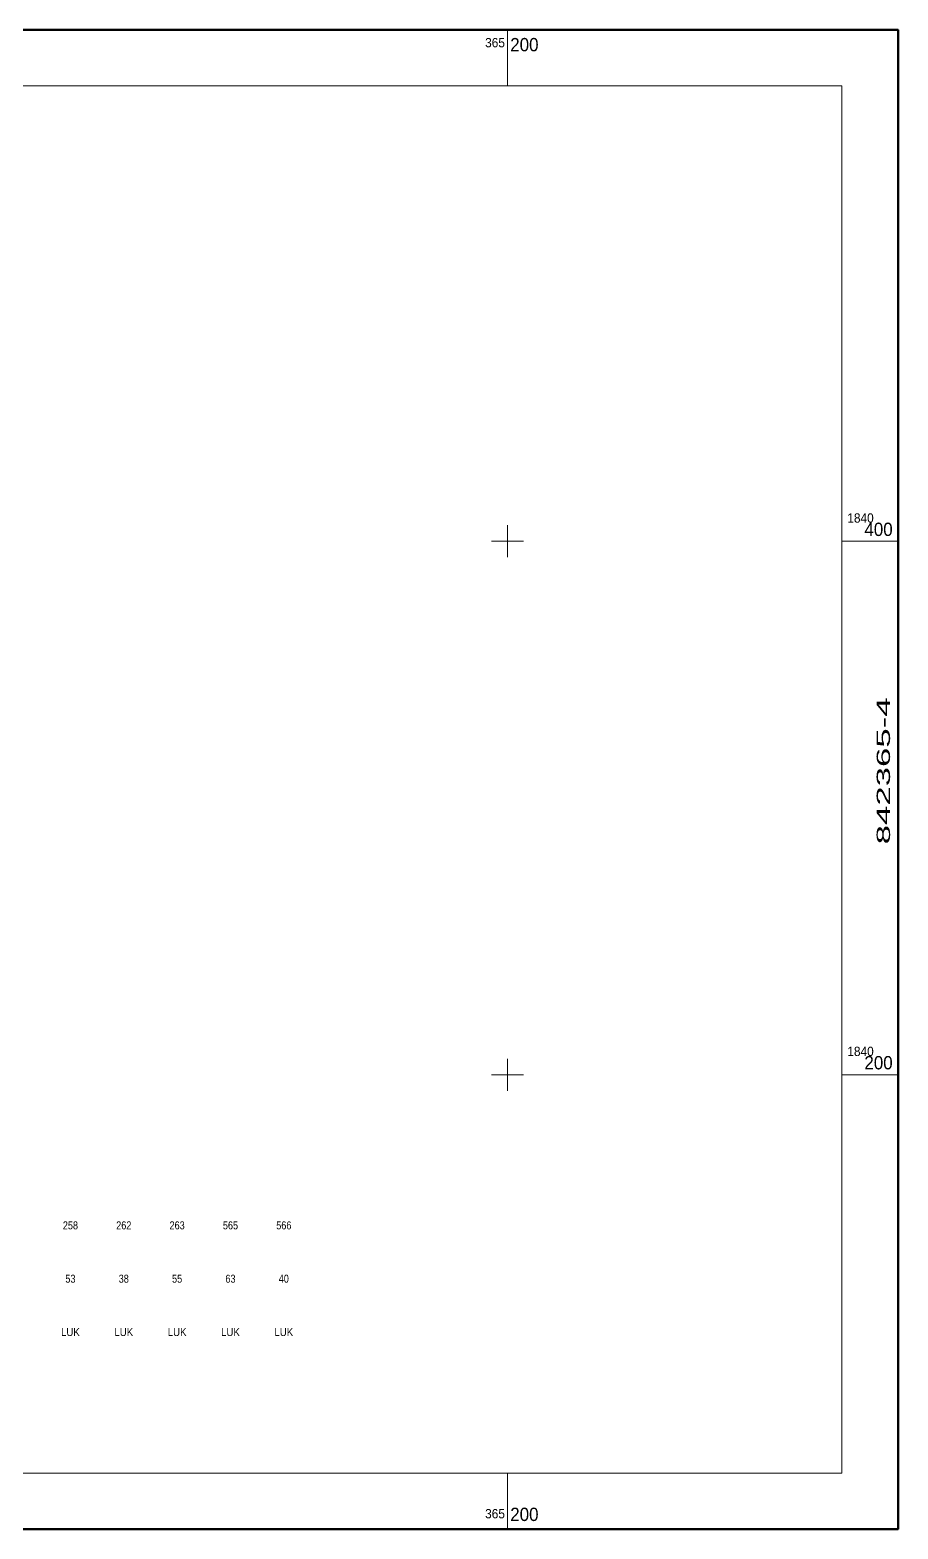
# Model space of a CAD drawing. Header units: metres. Extents: x 25 to 365346, y 21 to 1840616.
# Drawn here: x 365021 to 365346, y 1840030 to 1840592 of the extents above; entities that cross this region are included whole.
import ezdxf
from ezdxf.enums import TextEntityAlignment as Align

# ---------------------------------------------------------------- set-up
doc = ezdxf.new("R2010")
doc.units = ezdxf.units.M
doc.header["$LTSCALE"] = 0.72
for name, color, linetype, lineweight in [('13', 7, 'Continuous', 25), ('58', 7, 'Continuous', 13), ('60', 7, 'Continuous', 13), ('63', 7, 'Continuous', 60)]:
    doc.layers.add(name, color=color, linetype=linetype, lineweight=lineweight)
doc.layers.add('56', color=7, linetype='Continuous')

msp = doc.modelspace()

# ---------------------------------------------------------------- linework, layer by layer
at = {"layer": '58'}
msp.add_lwpolyline([(364605.36, 1840570.74), (365325.36, 1840570.74), (365325.36, 1840050.64), (364605.36, 1840050.64)], close=True, dxfattribs=at)
at = {"layer": '60'}
for p, q in [((365200, 1840570.74), (365200, 1840591.74)), ((365200, 1840394), (365200, 1840406)), ((365194, 1840400), (365206, 1840400)), ((365325.36, 1840400), (365346.36, 1840400)), ((365200, 1840194), (365200, 1840206)), ((365194, 1840200), (365206, 1840200)), ((365325.36, 1840200), (365346.36, 1840200)), ((365200, 1840050.64), (365200, 1840029.64))]:
    msp.add_line(p, q, dxfattribs=at)
msp.add_lwpolyline([(364605.36, 1840570.74), (365325.36, 1840570.74), (365325.36, 1840050.64), (364605.36, 1840050.64)], close=True, dxfattribs=at)
at = {"layer": '63'}
msp.add_lwpolyline([(364584.36, 1840591.74), (365346.36, 1840591.74), (365346.36, 1840029.64), (364584.36, 1840029.64)], close=True, dxfattribs=at)

# ---------------------------------------------------------------- texts
at = {"layer": '13'}
for s, width, p in [('258', 0.85, (365036.12, 1840142)), ('262', 0.85, (365056.12, 1840142)), ('263', 0.85, (365076.12, 1840142)), ('565', 0.85, (365096.12, 1840142)), ('566', 0.85, (365116.12, 1840142)), ('53', 0.85, (365036.115, 1840122)), ('38', 0.85, (365056.115, 1840122)), ('55', 0.85, (365076.115, 1840122)), ('63', 0.85, (365096.115, 1840122)), ('40', 0.85, (365116.115, 1840122)), ('LUK', 0.9, (365036.12, 1840102)), ('LUK', 0.9, (365056.12, 1840102)), ('LUK', 0.9, (365076.12, 1840102)), ('LUK', 0.9, (365096.12, 1840102)), ('LUK', 0.9, (365116.12, 1840102))]:
    msp.add_text(s, height=3, dxfattribs=dict(at, width=width)).set_placement(p, align=Align.CENTER)
at = {"layer": '56', "width": 0.95}
for s, height, p in [('365', 3.5, (365199, 1840585.24)), ('400', 5, (365344.36, 1840402)), ('200', 5, (365344.36, 1840202)), ('365', 3.5, (365199, 1840033.64))]:
    msp.add_text(s, height=height, dxfattribs=at).set_placement(p, align=Align.RIGHT)
for s, height, p in [('200', 5, (365201, 1840583.74)), ('1840', 3.5, (365327.36, 1840407)), ('1840', 3.5, (365327.36, 1840207)), ('200', 5, (365201, 1840032.64))]:
    msp.add_text(s, height=height, dxfattribs=at).set_placement(p)
at = {"layer": '56', "width": 1.95}
msp.add_text('842365-4', height=5, rotation=90, dxfattribs=at).set_placement((365343.36, 1840313.93), align=Align.CENTER)

doc.saveas('drawing.dxf')
